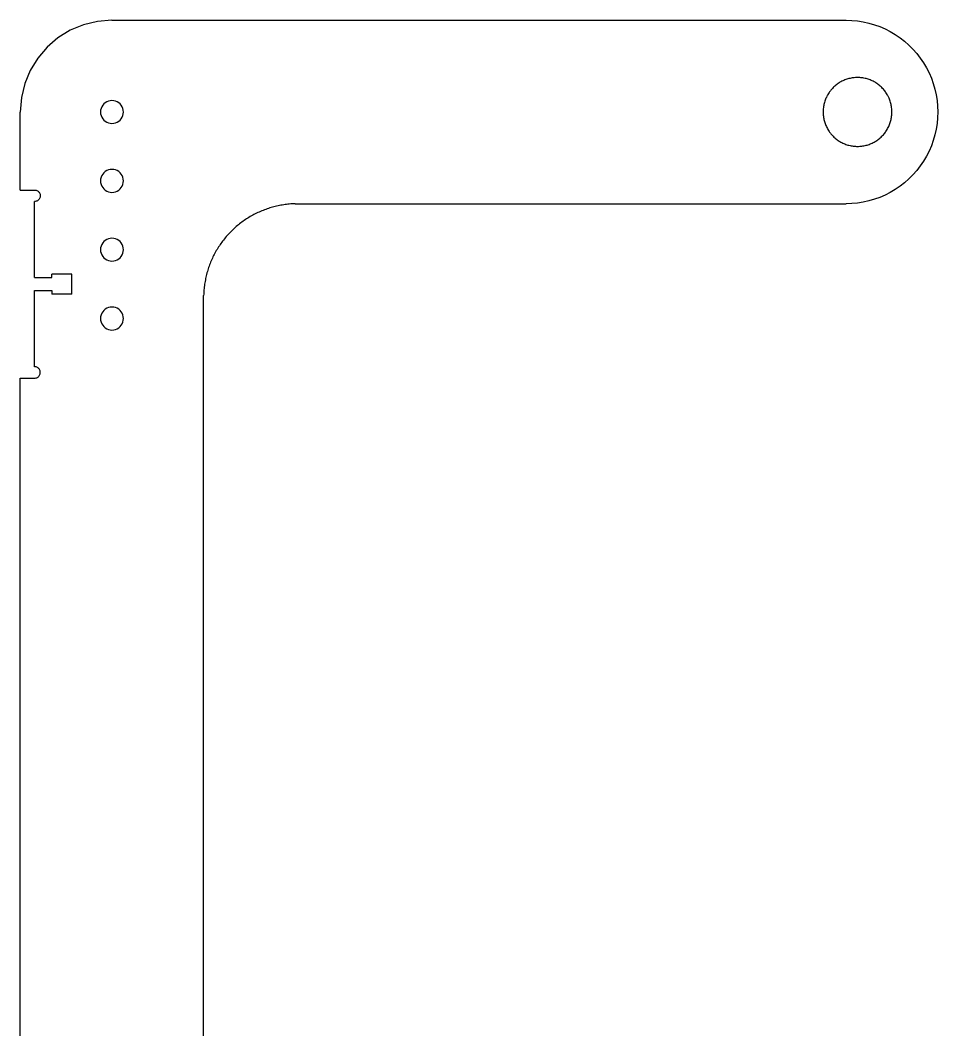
# Model space of a CAD drawing. Extents: x -100 to 100, y -46 to 46.
# Drawn here: x -73.99 to -53.99, y -23.92 to -1.92 of the extents above; entities that cross this region are included whole.
import ezdxf

# ---------------------------------------------------------------- set-up
doc = ezdxf.new("R2010")
doc.units = 0
doc.header["$MEASUREMENT"] = 0
doc.layers.get('0').update_dxf_attribs({"linetype": 'CONTINUOUS'})

msp = doc.modelspace()

# ---------------------------------------------------------------- linework, layer by layer
for p, q in [((-72.306, -1.942), (-72.611, -2.016)), ((-71.993, -1.918), (-72.306, -1.942)), ((-71.993, -1.918), (-55.993, -1.917)), ((-55.993, -1.917), (-55.867, -1.921)), ((-55.867, -1.921), (-55.742, -1.933)), ((-55.742, -1.933), (-55.618, -1.952)), ((-55.618, -1.952), (-55.495, -1.98)), ((-55.495, -1.98), (-55.375, -2.015)), ((-72.901, -2.136), (-73.169, -2.3)), ((-72.611, -2.016), (-72.901, -2.136)), ((-55.375, -2.015), (-55.257, -2.057)), ((-55.257, -2.057), (-55.141, -2.107)), ((-55.141, -2.107), (-55.029, -2.164)), ((-55.029, -2.164), (-54.921, -2.228)), ((-73.169, -2.3), (-73.407, -2.503)), ((-54.921, -2.228), (-54.817, -2.299)), ((-54.817, -2.299), (-54.718, -2.376)), ((-54.718, -2.376), (-54.624, -2.459)), ((-73.407, -2.503), (-73.611, -2.742)), ((-54.624, -2.459), (-54.535, -2.548)), ((-54.535, -2.548), (-54.452, -2.642)), ((-73.611, -2.742), (-73.775, -3.01)), ((-54.452, -2.642), (-54.375, -2.741)), ((-54.375, -2.741), (-54.304, -2.845)), ((-54.304, -2.845), (-54.24, -2.953)), ((-73.775, -3.01), (-73.895, -3.3)), ((-54.24, -2.953), (-54.183, -3.065)), ((-54.183, -3.065), (-54.133, -3.181)), ((-73.895, -3.3), (-73.968, -3.605)), ((-56.164, -3.297), (-56.184, -3.31)), ((-56.145, -3.284), (-56.164, -3.297)), ((-56.125, -3.271), (-56.145, -3.284)), ((-56.104, -3.26), (-56.125, -3.271)), ((-56.083, -3.249), (-56.104, -3.26)), ((-56.062, -3.238), (-56.083, -3.249)), ((-56.041, -3.229), (-56.062, -3.238)), ((-56.019, -3.22), (-56.041, -3.229)), ((-55.997, -3.211), (-56.019, -3.22)), ((-55.975, -3.204), (-55.997, -3.211)), ((-55.952, -3.197), (-55.975, -3.204)), ((-55.929, -3.191), (-55.952, -3.197)), ((-55.906, -3.185), (-55.929, -3.191)), ((-55.883, -3.18), (-55.906, -3.185)), ((-55.86, -3.176), (-55.883, -3.18)), ((-55.837, -3.173), (-55.86, -3.176)), ((-55.813, -3.17), (-55.837, -3.173)), ((-55.79, -3.168), (-55.813, -3.17)), ((-55.766, -3.167), (-55.79, -3.168)), ((-55.743, -3.167), (-55.766, -3.167)), ((-55.719, -3.167), (-55.743, -3.167)), ((-55.696, -3.168), (-55.719, -3.167)), ((-55.672, -3.17), (-55.696, -3.168)), ((-55.649, -3.173), (-55.672, -3.17)), ((-55.626, -3.176), (-55.649, -3.173)), ((-55.602, -3.18), (-55.626, -3.176)), ((-55.579, -3.185), (-55.602, -3.18)), ((-55.556, -3.191), (-55.579, -3.185)), ((-55.534, -3.197), (-55.556, -3.191)), ((-55.511, -3.204), (-55.534, -3.197)), ((-55.489, -3.211), (-55.511, -3.204)), ((-55.467, -3.22), (-55.489, -3.211)), ((-55.445, -3.229), (-55.467, -3.22)), ((-55.424, -3.238), (-55.445, -3.229)), ((-55.402, -3.249), (-55.424, -3.238)), ((-55.382, -3.26), (-55.402, -3.249)), ((-55.361, -3.271), (-55.382, -3.26)), ((-55.341, -3.284), (-55.361, -3.271)), ((-55.321, -3.297), (-55.341, -3.284)), ((-55.302, -3.31), (-55.321, -3.297)), ((-54.133, -3.181), (-54.091, -3.299)), ((-54.091, -3.299), (-54.056, -3.42)), ((-56.376, -3.515), (-56.388, -3.535)), ((-56.363, -3.495), (-56.376, -3.515)), ((-56.35, -3.476), (-56.363, -3.495)), ((-56.335, -3.457), (-56.35, -3.476)), ((-56.321, -3.439), (-56.335, -3.457)), ((-56.305, -3.421), (-56.321, -3.439)), ((-56.29, -3.404), (-56.305, -3.421)), ((-56.273, -3.387), (-56.29, -3.404)), ((-56.256, -3.37), (-56.273, -3.387)), ((-56.239, -3.354), (-56.256, -3.37)), ((-56.221, -3.339), (-56.239, -3.354)), ((-56.203, -3.324), (-56.221, -3.339)), ((-56.184, -3.31), (-56.203, -3.324)), ((-55.283, -3.324), (-55.302, -3.31)), ((-55.265, -3.339), (-55.283, -3.324)), ((-55.247, -3.354), (-55.265, -3.339)), ((-55.229, -3.37), (-55.247, -3.354)), ((-55.213, -3.387), (-55.229, -3.37)), ((-55.196, -3.404), (-55.213, -3.387)), ((-55.18, -3.421), (-55.196, -3.404)), ((-55.165, -3.439), (-55.18, -3.421)), ((-55.15, -3.457), (-55.165, -3.439)), ((-55.136, -3.476), (-55.15, -3.457)), ((-55.123, -3.495), (-55.136, -3.476)), ((-55.11, -3.515), (-55.123, -3.495)), ((-55.097, -3.535), (-55.11, -3.515)), ((-54.056, -3.42), (-54.028, -3.542)), ((-73.968, -3.605), (-73.993, -3.918)), ((-72.14, -3.715), (-72.17, -3.741)), ((-72.106, -3.695), (-72.14, -3.715)), ((-72.07, -3.68), (-72.106, -3.695)), ((-72.032, -3.671), (-72.07, -3.68)), ((-71.993, -3.668), (-72.032, -3.671)), ((-71.954, -3.671), (-71.993, -3.668)), ((-71.916, -3.68), (-71.954, -3.671)), ((-71.879, -3.695), (-71.916, -3.68)), ((-71.846, -3.715), (-71.879, -3.695)), ((-71.816, -3.741), (-71.846, -3.715)), ((-56.469, -3.73), (-56.475, -3.753)), ((-56.463, -3.708), (-56.469, -3.73)), ((-56.456, -3.685), (-56.463, -3.708)), ((-56.449, -3.663), (-56.456, -3.685)), ((-56.44, -3.641), (-56.449, -3.663)), ((-56.431, -3.619), (-56.44, -3.641)), ((-56.421, -3.598), (-56.431, -3.619)), ((-56.411, -3.576), (-56.421, -3.598)), ((-56.4, -3.556), (-56.411, -3.576)), ((-56.388, -3.535), (-56.4, -3.556)), ((-55.086, -3.556), (-55.097, -3.535)), ((-55.075, -3.576), (-55.086, -3.556)), ((-55.064, -3.598), (-55.075, -3.576)), ((-55.055, -3.619), (-55.064, -3.598)), ((-55.046, -3.641), (-55.055, -3.619)), ((-55.037, -3.663), (-55.046, -3.641)), ((-55.03, -3.685), (-55.037, -3.663)), ((-55.023, -3.708), (-55.03, -3.685)), ((-55.016, -3.73), (-55.023, -3.708)), ((-55.011, -3.753), (-55.016, -3.73)), ((-54.028, -3.542), (-54.009, -3.666)), ((-54.009, -3.666), (-53.997, -3.791)), ((-73.993, -5.618), (-73.993, -3.918)), ((-72.24, -3.878), (-72.243, -3.918)), ((-72.243, -3.918), (-72.24, -3.957)), ((-72.231, -3.84), (-72.24, -3.878)), ((-72.24, -3.957), (-72.231, -3.995)), ((-72.216, -3.804), (-72.231, -3.84)), ((-72.195, -3.771), (-72.216, -3.804)), ((-72.17, -3.741), (-72.195, -3.771)), ((-71.791, -3.771), (-71.816, -3.741)), ((-71.77, -3.804), (-71.791, -3.771)), ((-71.755, -3.84), (-71.77, -3.804)), ((-71.746, -3.878), (-71.755, -3.84)), ((-71.755, -3.995), (-71.746, -3.957)), ((-71.743, -3.918), (-71.746, -3.878)), ((-71.746, -3.957), (-71.743, -3.918)), ((-56.492, -3.893), (-56.493, -3.917)), ((-56.493, -3.917), (-56.492, -3.941)), ((-56.491, -3.87), (-56.492, -3.893)), ((-56.492, -3.941), (-56.491, -3.964)), ((-56.49, -3.846), (-56.491, -3.87)), ((-56.487, -3.823), (-56.49, -3.846)), ((-56.484, -3.8), (-56.487, -3.823)), ((-56.48, -3.776), (-56.484, -3.8)), ((-56.475, -3.753), (-56.48, -3.776)), ((-55.006, -3.776), (-55.011, -3.753)), ((-55.002, -3.8), (-55.006, -3.776)), ((-54.999, -3.823), (-55.002, -3.8)), ((-54.996, -3.846), (-54.999, -3.823)), ((-54.994, -3.87), (-54.996, -3.846)), ((-54.993, -3.893), (-54.994, -3.87)), ((-54.994, -3.964), (-54.993, -3.941)), ((-54.993, -3.917), (-54.993, -3.893)), ((-54.993, -3.941), (-54.993, -3.917)), ((-53.997, -3.791), (-53.993, -3.917)), ((-53.993, -3.917), (-53.997, -4.043)), ((-72.231, -3.995), (-72.216, -4.031)), ((-72.216, -4.031), (-72.195, -4.064)), ((-72.195, -4.064), (-72.17, -4.094)), ((-72.17, -4.094), (-72.14, -4.12)), ((-72.14, -4.12), (-72.106, -4.14)), ((-72.106, -4.14), (-72.07, -4.155)), ((-72.07, -4.155), (-72.032, -4.164)), ((-72.032, -4.164), (-71.993, -4.168)), ((-71.993, -4.168), (-71.954, -4.164)), ((-71.954, -4.164), (-71.916, -4.155)), ((-71.916, -4.155), (-71.879, -4.14)), ((-71.879, -4.14), (-71.846, -4.12)), ((-71.846, -4.12), (-71.816, -4.094)), ((-71.816, -4.094), (-71.791, -4.064)), ((-71.791, -4.064), (-71.77, -4.031)), ((-71.77, -4.031), (-71.755, -3.995)), ((-56.491, -3.964), (-56.49, -3.988)), ((-56.49, -3.988), (-56.487, -4.011)), ((-56.487, -4.011), (-56.484, -4.034)), ((-56.484, -4.034), (-56.48, -4.057)), ((-56.48, -4.057), (-56.475, -4.081)), ((-56.475, -4.081), (-56.469, -4.103)), ((-56.469, -4.103), (-56.463, -4.126)), ((-56.463, -4.126), (-56.456, -4.149)), ((-56.456, -4.149), (-56.449, -4.171)), ((-56.449, -4.171), (-56.44, -4.193)), ((-55.046, -4.193), (-55.037, -4.171)), ((-55.037, -4.171), (-55.03, -4.149)), ((-55.03, -4.149), (-55.023, -4.126)), ((-55.023, -4.126), (-55.016, -4.103)), ((-55.016, -4.103), (-55.011, -4.081)), ((-55.011, -4.081), (-55.006, -4.057)), ((-55.006, -4.057), (-55.002, -4.034)), ((-55.002, -4.034), (-54.999, -4.011)), ((-54.999, -4.011), (-54.996, -3.988)), ((-54.996, -3.988), (-54.994, -3.964)), ((-54.009, -4.168), (-54.028, -4.292)), ((-53.997, -4.043), (-54.009, -4.168)), ((-56.44, -4.193), (-56.431, -4.215)), ((-56.431, -4.215), (-56.421, -4.236)), ((-56.421, -4.236), (-56.411, -4.257)), ((-56.411, -4.257), (-56.4, -4.278)), ((-56.4, -4.278), (-56.388, -4.299)), ((-56.388, -4.299), (-56.376, -4.319)), ((-56.376, -4.319), (-56.363, -4.339)), ((-56.363, -4.339), (-56.35, -4.358)), ((-56.35, -4.358), (-56.335, -4.377)), ((-56.335, -4.377), (-56.321, -4.395)), ((-56.321, -4.395), (-56.305, -4.413)), ((-55.18, -4.413), (-55.165, -4.395)), ((-55.165, -4.395), (-55.15, -4.377)), ((-55.15, -4.377), (-55.136, -4.358)), ((-55.136, -4.358), (-55.123, -4.339)), ((-55.123, -4.339), (-55.11, -4.319)), ((-55.11, -4.319), (-55.097, -4.299)), ((-55.097, -4.299), (-55.086, -4.278)), ((-55.086, -4.278), (-55.075, -4.257)), ((-55.075, -4.257), (-55.064, -4.236)), ((-55.064, -4.236), (-55.055, -4.215)), ((-55.055, -4.215), (-55.046, -4.193)), ((-54.028, -4.292), (-54.056, -4.414)), ((-56.305, -4.413), (-56.29, -4.43)), ((-56.29, -4.43), (-56.273, -4.447)), ((-56.273, -4.447), (-56.256, -4.464)), ((-56.256, -4.464), (-56.239, -4.48)), ((-56.239, -4.48), (-56.221, -4.495)), ((-56.221, -4.495), (-56.203, -4.51)), ((-56.203, -4.51), (-56.184, -4.524)), ((-56.184, -4.524), (-56.164, -4.537)), ((-56.164, -4.537), (-56.145, -4.55)), ((-56.145, -4.55), (-56.125, -4.563)), ((-56.125, -4.563), (-56.104, -4.574)), ((-56.104, -4.574), (-56.083, -4.585)), ((-56.083, -4.585), (-56.062, -4.596)), ((-56.062, -4.596), (-56.041, -4.605)), ((-56.041, -4.605), (-56.019, -4.614)), ((-56.019, -4.614), (-55.997, -4.623)), ((-55.489, -4.623), (-55.467, -4.614)), ((-55.467, -4.614), (-55.445, -4.605)), ((-55.445, -4.605), (-55.424, -4.596)), ((-55.424, -4.596), (-55.402, -4.585)), ((-55.402, -4.585), (-55.382, -4.574)), ((-55.382, -4.574), (-55.361, -4.563)), ((-55.361, -4.563), (-55.341, -4.55)), ((-55.341, -4.55), (-55.321, -4.537)), ((-55.321, -4.537), (-55.302, -4.524)), ((-55.302, -4.524), (-55.283, -4.51)), ((-55.283, -4.51), (-55.265, -4.495)), ((-55.265, -4.495), (-55.247, -4.48)), ((-55.247, -4.48), (-55.229, -4.464)), ((-55.229, -4.464), (-55.213, -4.447)), ((-55.213, -4.447), (-55.196, -4.43)), ((-55.196, -4.43), (-55.18, -4.413)), ((-54.091, -4.535), (-54.133, -4.653)), ((-54.056, -4.414), (-54.091, -4.535)), ((-55.997, -4.623), (-55.975, -4.63)), ((-55.975, -4.63), (-55.952, -4.637)), ((-55.952, -4.637), (-55.929, -4.643)), ((-55.929, -4.643), (-55.906, -4.649)), ((-55.906, -4.649), (-55.883, -4.654)), ((-55.883, -4.654), (-55.86, -4.658)), ((-55.86, -4.658), (-55.837, -4.661)), ((-55.837, -4.661), (-55.813, -4.664)), ((-55.813, -4.664), (-55.79, -4.665)), ((-55.79, -4.665), (-55.766, -4.667)), ((-55.766, -4.667), (-55.743, -4.667)), ((-55.743, -4.667), (-55.719, -4.667)), ((-55.719, -4.667), (-55.696, -4.665)), ((-55.696, -4.665), (-55.672, -4.664)), ((-55.672, -4.664), (-55.649, -4.661)), ((-55.649, -4.661), (-55.626, -4.658)), ((-55.626, -4.658), (-55.602, -4.654)), ((-55.602, -4.654), (-55.579, -4.649)), ((-55.579, -4.649), (-55.556, -4.643)), ((-55.556, -4.643), (-55.534, -4.637)), ((-55.534, -4.637), (-55.511, -4.63)), ((-55.511, -4.63), (-55.489, -4.623)), ((-54.183, -4.768), (-54.24, -4.88)), ((-54.133, -4.653), (-54.183, -4.768)), ((-54.304, -4.989), (-54.375, -5.092)), ((-54.24, -4.88), (-54.304, -4.989)), ((-72.195, -5.271), (-72.216, -5.304)), ((-72.17, -5.241), (-72.195, -5.271)), ((-72.14, -5.215), (-72.17, -5.241)), ((-72.106, -5.195), (-72.14, -5.215)), ((-72.07, -5.18), (-72.106, -5.195)), ((-72.032, -5.171), (-72.07, -5.18)), ((-71.993, -5.168), (-72.032, -5.171)), ((-71.954, -5.171), (-71.993, -5.168)), ((-71.916, -5.18), (-71.954, -5.171)), ((-71.879, -5.195), (-71.916, -5.18)), ((-71.846, -5.215), (-71.879, -5.195)), ((-71.816, -5.241), (-71.846, -5.215)), ((-71.791, -5.271), (-71.816, -5.241)), ((-71.77, -5.304), (-71.791, -5.271)), ((-54.452, -5.192), (-54.535, -5.286)), ((-54.375, -5.092), (-54.452, -5.192)), ((-72.24, -5.378), (-72.243, -5.418)), ((-72.243, -5.418), (-72.24, -5.457)), ((-72.231, -5.34), (-72.24, -5.378)), ((-72.24, -5.457), (-72.231, -5.495)), ((-72.216, -5.304), (-72.231, -5.34)), ((-72.231, -5.495), (-72.216, -5.531)), ((-71.755, -5.34), (-71.77, -5.304)), ((-71.77, -5.531), (-71.755, -5.495)), ((-71.746, -5.378), (-71.755, -5.34)), ((-71.755, -5.495), (-71.746, -5.457)), ((-71.743, -5.418), (-71.746, -5.378)), ((-71.746, -5.457), (-71.743, -5.418)), ((-54.718, -5.458), (-54.817, -5.535)), ((-54.624, -5.375), (-54.718, -5.458)), ((-54.535, -5.286), (-54.624, -5.375)), ((-73.993, -5.618), (-73.68, -5.618)), ((-73.68, -5.618), (-73.664, -5.619)), ((-73.664, -5.619), (-73.648, -5.622)), ((-73.648, -5.622), (-73.633, -5.627)), ((-73.633, -5.627), (-73.618, -5.634)), ((-73.618, -5.634), (-73.604, -5.643)), ((-73.604, -5.643), (-73.592, -5.654)), ((-73.592, -5.654), (-73.581, -5.667)), ((-73.581, -5.667), (-73.572, -5.68)), ((-73.572, -5.68), (-73.565, -5.695)), ((-73.565, -5.695), (-73.56, -5.71)), ((-73.56, -5.71), (-73.557, -5.726)), ((-72.216, -5.531), (-72.195, -5.564)), ((-72.195, -5.564), (-72.17, -5.594)), ((-72.17, -5.594), (-72.14, -5.62)), ((-72.14, -5.62), (-72.106, -5.64)), ((-72.106, -5.64), (-72.07, -5.655)), ((-72.07, -5.655), (-72.032, -5.664)), ((-72.032, -5.664), (-71.993, -5.668)), ((-71.993, -5.668), (-71.954, -5.664)), ((-71.954, -5.664), (-71.916, -5.655)), ((-71.916, -5.655), (-71.879, -5.64)), ((-71.879, -5.64), (-71.846, -5.62)), ((-71.846, -5.62), (-71.816, -5.594)), ((-71.816, -5.594), (-71.791, -5.564)), ((-71.791, -5.564), (-71.77, -5.531)), ((-55.029, -5.67), (-55.141, -5.727)), ((-54.921, -5.606), (-55.029, -5.67)), ((-54.817, -5.535), (-54.921, -5.606)), ((-73.664, -5.867), (-73.68, -5.868)), ((-73.68, -7.527), (-73.68, -5.868)), ((-73.648, -5.863), (-73.664, -5.867)), ((-73.633, -5.858), (-73.648, -5.863)), ((-73.618, -5.851), (-73.633, -5.858)), ((-73.604, -5.842), (-73.618, -5.851)), ((-73.592, -5.831), (-73.604, -5.842)), ((-73.581, -5.819), (-73.592, -5.831)), ((-73.572, -5.805), (-73.581, -5.819)), ((-73.565, -5.79), (-73.572, -5.805)), ((-73.56, -5.775), (-73.565, -5.79)), ((-73.557, -5.759), (-73.56, -5.775)), ((-73.557, -5.726), (-73.555, -5.743)), ((-73.555, -5.743), (-73.557, -5.759)), ((-68.25, -5.939), (-68.281, -5.944)), ((-68.22, -5.935), (-68.25, -5.939)), ((-68.189, -5.931), (-68.22, -5.935)), ((-68.158, -5.927), (-68.189, -5.931)), ((-68.127, -5.924), (-68.158, -5.927)), ((-68.096, -5.922), (-68.127, -5.924)), ((-68.065, -5.92), (-68.096, -5.922)), ((-68.034, -5.918), (-68.065, -5.92)), ((-68.003, -5.917), (-68.034, -5.918)), ((-68.003, -5.917), (-55.993, -5.917)), ((-55.867, -5.913), (-55.993, -5.917)), ((-55.742, -5.901), (-55.867, -5.913)), ((-55.618, -5.882), (-55.742, -5.901)), ((-55.496, -5.854), (-55.618, -5.882)), ((-55.375, -5.819), (-55.496, -5.854)), ((-55.257, -5.777), (-55.375, -5.819)), ((-55.141, -5.727), (-55.257, -5.777)), ((-68.898, -6.152), (-68.925, -6.167)), ((-68.87, -6.138), (-68.898, -6.152)), ((-68.842, -6.124), (-68.87, -6.138)), ((-68.814, -6.11), (-68.842, -6.124)), ((-68.786, -6.097), (-68.814, -6.11)), ((-68.758, -6.085), (-68.786, -6.097)), ((-68.729, -6.073), (-68.758, -6.085)), ((-68.7, -6.061), (-68.729, -6.073)), ((-68.671, -6.05), (-68.7, -6.061)), ((-68.642, -6.039), (-68.671, -6.05)), ((-68.613, -6.028), (-68.642, -6.039)), ((-68.583, -6.018), (-68.613, -6.028)), ((-68.553, -6.009), (-68.583, -6.018)), ((-68.524, -6), (-68.553, -6.009)), ((-68.494, -5.991), (-68.524, -6)), ((-68.464, -5.983), (-68.494, -5.991)), ((-68.434, -5.976), (-68.464, -5.983)), ((-68.403, -5.968), (-68.434, -5.976)), ((-68.373, -5.962), (-68.403, -5.968)), ((-68.342, -5.955), (-68.373, -5.962)), ((-68.312, -5.95), (-68.342, -5.955)), ((-68.281, -5.944), (-68.312, -5.95)), ((-69.235, -6.374), (-69.259, -6.394)), ((-69.211, -6.355), (-69.235, -6.374)), ((-69.186, -6.336), (-69.211, -6.355)), ((-69.161, -6.317), (-69.186, -6.336)), ((-69.136, -6.299), (-69.161, -6.317)), ((-69.111, -6.281), (-69.136, -6.299)), ((-69.085, -6.263), (-69.111, -6.281)), ((-69.059, -6.246), (-69.085, -6.263)), ((-69.033, -6.229), (-69.059, -6.246)), ((-69.006, -6.213), (-69.033, -6.229)), ((-68.98, -6.197), (-69.006, -6.213)), ((-68.953, -6.182), (-68.98, -6.197)), ((-68.925, -6.167), (-68.953, -6.182)), ((-69.461, -6.588), (-69.482, -6.611)), ((-69.44, -6.565), (-69.461, -6.588)), ((-69.419, -6.542), (-69.44, -6.565)), ((-69.397, -6.52), (-69.419, -6.542)), ((-69.375, -6.498), (-69.397, -6.52)), ((-69.352, -6.477), (-69.375, -6.498)), ((-69.33, -6.455), (-69.352, -6.477)), ((-69.306, -6.435), (-69.33, -6.455)), ((-69.283, -6.414), (-69.306, -6.435)), ((-69.259, -6.394), (-69.283, -6.414)), ((-72.216, -6.804), (-72.231, -6.84)), ((-72.195, -6.771), (-72.216, -6.804)), ((-72.17, -6.741), (-72.195, -6.771)), ((-72.14, -6.715), (-72.17, -6.741)), ((-72.106, -6.695), (-72.14, -6.715)), ((-72.07, -6.68), (-72.106, -6.695)), ((-72.032, -6.671), (-72.07, -6.68)), ((-71.993, -6.668), (-72.032, -6.671)), ((-71.954, -6.671), (-71.993, -6.668)), ((-71.916, -6.68), (-71.954, -6.671)), ((-71.879, -6.695), (-71.916, -6.68)), ((-71.846, -6.715), (-71.879, -6.695)), ((-71.816, -6.741), (-71.846, -6.715)), ((-71.791, -6.771), (-71.816, -6.741)), ((-71.77, -6.804), (-71.791, -6.771)), ((-71.755, -6.84), (-71.77, -6.804)), ((-69.635, -6.807), (-69.652, -6.833)), ((-69.617, -6.782), (-69.635, -6.807)), ((-69.599, -6.756), (-69.617, -6.782)), ((-69.58, -6.731), (-69.599, -6.756)), ((-69.561, -6.707), (-69.58, -6.731)), ((-69.542, -6.682), (-69.561, -6.707)), ((-69.522, -6.658), (-69.542, -6.682)), ((-69.502, -6.634), (-69.522, -6.658)), ((-69.482, -6.611), (-69.502, -6.634)), ((-72.24, -6.878), (-72.243, -6.918)), ((-72.243, -6.918), (-72.24, -6.957)), ((-72.231, -6.84), (-72.24, -6.878)), ((-72.24, -6.957), (-72.231, -6.995)), ((-72.231, -6.995), (-72.216, -7.031)), ((-72.216, -7.031), (-72.195, -7.064)), ((-71.791, -7.064), (-71.77, -7.031)), ((-71.77, -7.031), (-71.755, -6.995)), ((-71.746, -6.878), (-71.755, -6.84)), ((-71.755, -6.995), (-71.746, -6.957)), ((-71.743, -6.918), (-71.746, -6.878)), ((-71.746, -6.957), (-71.743, -6.918)), ((-69.763, -7.021), (-69.777, -7.048)), ((-69.748, -6.993), (-69.763, -7.021)), ((-69.733, -6.966), (-69.748, -6.993)), ((-69.718, -6.939), (-69.733, -6.966)), ((-69.702, -6.912), (-69.718, -6.939)), ((-69.686, -6.885), (-69.702, -6.912)), ((-69.669, -6.859), (-69.686, -6.885)), ((-69.652, -6.833), (-69.669, -6.859)), ((-72.195, -7.064), (-72.17, -7.094)), ((-72.17, -7.094), (-72.14, -7.12)), ((-72.14, -7.12), (-72.106, -7.14)), ((-72.106, -7.14), (-72.07, -7.155)), ((-72.07, -7.155), (-72.032, -7.164)), ((-72.032, -7.164), (-71.993, -7.168)), ((-71.993, -7.168), (-71.954, -7.164)), ((-71.954, -7.164), (-71.916, -7.155)), ((-71.916, -7.155), (-71.879, -7.14)), ((-71.879, -7.14), (-71.846, -7.12)), ((-71.846, -7.12), (-71.816, -7.094)), ((-71.816, -7.094), (-71.791, -7.064)), ((-69.864, -7.248), (-69.875, -7.277)), ((-69.853, -7.219), (-69.864, -7.248)), ((-69.842, -7.19), (-69.853, -7.219)), ((-69.83, -7.161), (-69.842, -7.19)), ((-69.817, -7.133), (-69.83, -7.161)), ((-69.804, -7.104), (-69.817, -7.133)), ((-69.791, -7.076), (-69.804, -7.104)), ((-69.777, -7.048), (-69.791, -7.076)), ((-73.305, -7.527), (-73.305, -7.449)), ((-72.868, -7.449), (-73.305, -7.449)), ((-72.868, -7.886), (-72.868, -7.449)), ((-69.93, -7.456), (-69.937, -7.486)), ((-69.922, -7.425), (-69.93, -7.456)), ((-69.913, -7.396), (-69.922, -7.425)), ((-69.904, -7.366), (-69.913, -7.396)), ((-69.895, -7.336), (-69.904, -7.366)), ((-69.885, -7.306), (-69.895, -7.336)), ((-69.875, -7.277), (-69.885, -7.306)), ((-73.68, -7.527), (-73.305, -7.527)), ((-69.977, -7.7), (-69.981, -7.731)), ((-69.973, -7.669), (-69.977, -7.7)), ((-69.968, -7.638), (-69.973, -7.669)), ((-69.963, -7.608), (-69.968, -7.638)), ((-69.957, -7.577), (-69.963, -7.608)), ((-69.951, -7.546), (-69.957, -7.577)), ((-69.944, -7.516), (-69.951, -7.546)), ((-69.937, -7.486), (-69.944, -7.516)), ((-73.68, -7.808), (-73.305, -7.808)), ((-73.68, -9.468), (-73.68, -7.808)), ((-73.305, -7.808), (-73.305, -7.886)), ((-72.868, -7.886), (-73.305, -7.886)), ((-69.993, -7.886), (-69.994, -7.917)), ((-69.994, -39.917), (-69.994, -7.917)), ((-69.992, -7.855), (-69.993, -7.886)), ((-69.99, -7.824), (-69.992, -7.855)), ((-69.987, -7.793), (-69.99, -7.824)), ((-69.984, -7.762), (-69.987, -7.793)), ((-69.981, -7.731), (-69.984, -7.762)), ((-72.231, -8.34), (-72.24, -8.378)), ((-72.216, -8.304), (-72.231, -8.34)), ((-72.195, -8.271), (-72.216, -8.304)), ((-72.17, -8.241), (-72.195, -8.271)), ((-72.14, -8.215), (-72.17, -8.241)), ((-72.106, -8.195), (-72.14, -8.215)), ((-72.07, -8.18), (-72.106, -8.195)), ((-72.032, -8.171), (-72.07, -8.18)), ((-71.993, -8.168), (-72.032, -8.171)), ((-71.954, -8.171), (-71.993, -8.168)), ((-71.916, -8.18), (-71.954, -8.171)), ((-71.879, -8.195), (-71.916, -8.18)), ((-71.846, -8.215), (-71.879, -8.195)), ((-71.816, -8.241), (-71.846, -8.215)), ((-71.791, -8.271), (-71.816, -8.241)), ((-71.77, -8.304), (-71.791, -8.271)), ((-71.755, -8.34), (-71.77, -8.304)), ((-71.746, -8.378), (-71.755, -8.34)), ((-72.24, -8.378), (-72.243, -8.418)), ((-72.243, -8.418), (-72.24, -8.457)), ((-72.24, -8.457), (-72.231, -8.495)), ((-72.231, -8.495), (-72.216, -8.531)), ((-72.216, -8.531), (-72.195, -8.564)), ((-72.195, -8.564), (-72.17, -8.594)), ((-71.816, -8.594), (-71.791, -8.564)), ((-71.791, -8.564), (-71.77, -8.531)), ((-71.77, -8.531), (-71.755, -8.495)), ((-71.755, -8.495), (-71.746, -8.457)), ((-71.743, -8.418), (-71.746, -8.378)), ((-71.746, -8.457), (-71.743, -8.418)), ((-72.17, -8.594), (-72.14, -8.62)), ((-72.14, -8.62), (-72.106, -8.64)), ((-72.106, -8.64), (-72.07, -8.655)), ((-72.07, -8.655), (-72.032, -8.664)), ((-72.032, -8.664), (-71.993, -8.668)), ((-71.993, -8.668), (-71.954, -8.664)), ((-71.954, -8.664), (-71.916, -8.655)), ((-71.916, -8.655), (-71.879, -8.64)), ((-71.879, -8.64), (-71.846, -8.62)), ((-71.846, -8.62), (-71.816, -8.594)), ((-73.664, -9.469), (-73.68, -9.468)), ((-73.648, -9.472), (-73.664, -9.469)), ((-73.633, -9.477), (-73.648, -9.472)), ((-73.618, -9.484), (-73.633, -9.477)), ((-73.604, -9.493), (-73.618, -9.484)), ((-73.592, -9.504), (-73.604, -9.493)), ((-73.581, -9.517), (-73.592, -9.504)), ((-73.592, -9.681), (-73.581, -9.669)), ((-73.572, -9.53), (-73.581, -9.517)), ((-73.581, -9.669), (-73.572, -9.655)), ((-73.565, -9.545), (-73.572, -9.53)), ((-73.572, -9.655), (-73.565, -9.64)), ((-73.56, -9.56), (-73.565, -9.545)), ((-73.565, -9.64), (-73.56, -9.625)), ((-73.557, -9.576), (-73.56, -9.56)), ((-73.56, -9.625), (-73.557, -9.609)), ((-73.555, -9.593), (-73.557, -9.576)), ((-73.557, -9.609), (-73.555, -9.593)), ((-73.993, -9.718), (-73.68, -9.718)), ((-73.993, -41.37), (-73.993, -9.718)), ((-73.68, -9.718), (-73.664, -9.717)), ((-73.664, -9.717), (-73.648, -9.713)), ((-73.648, -9.713), (-73.633, -9.708)), ((-73.633, -9.708), (-73.618, -9.701)), ((-73.618, -9.701), (-73.604, -9.692)), ((-73.604, -9.692), (-73.592, -9.681))]:
    msp.add_line(p, q)

doc.saveas('drawing.dxf')
